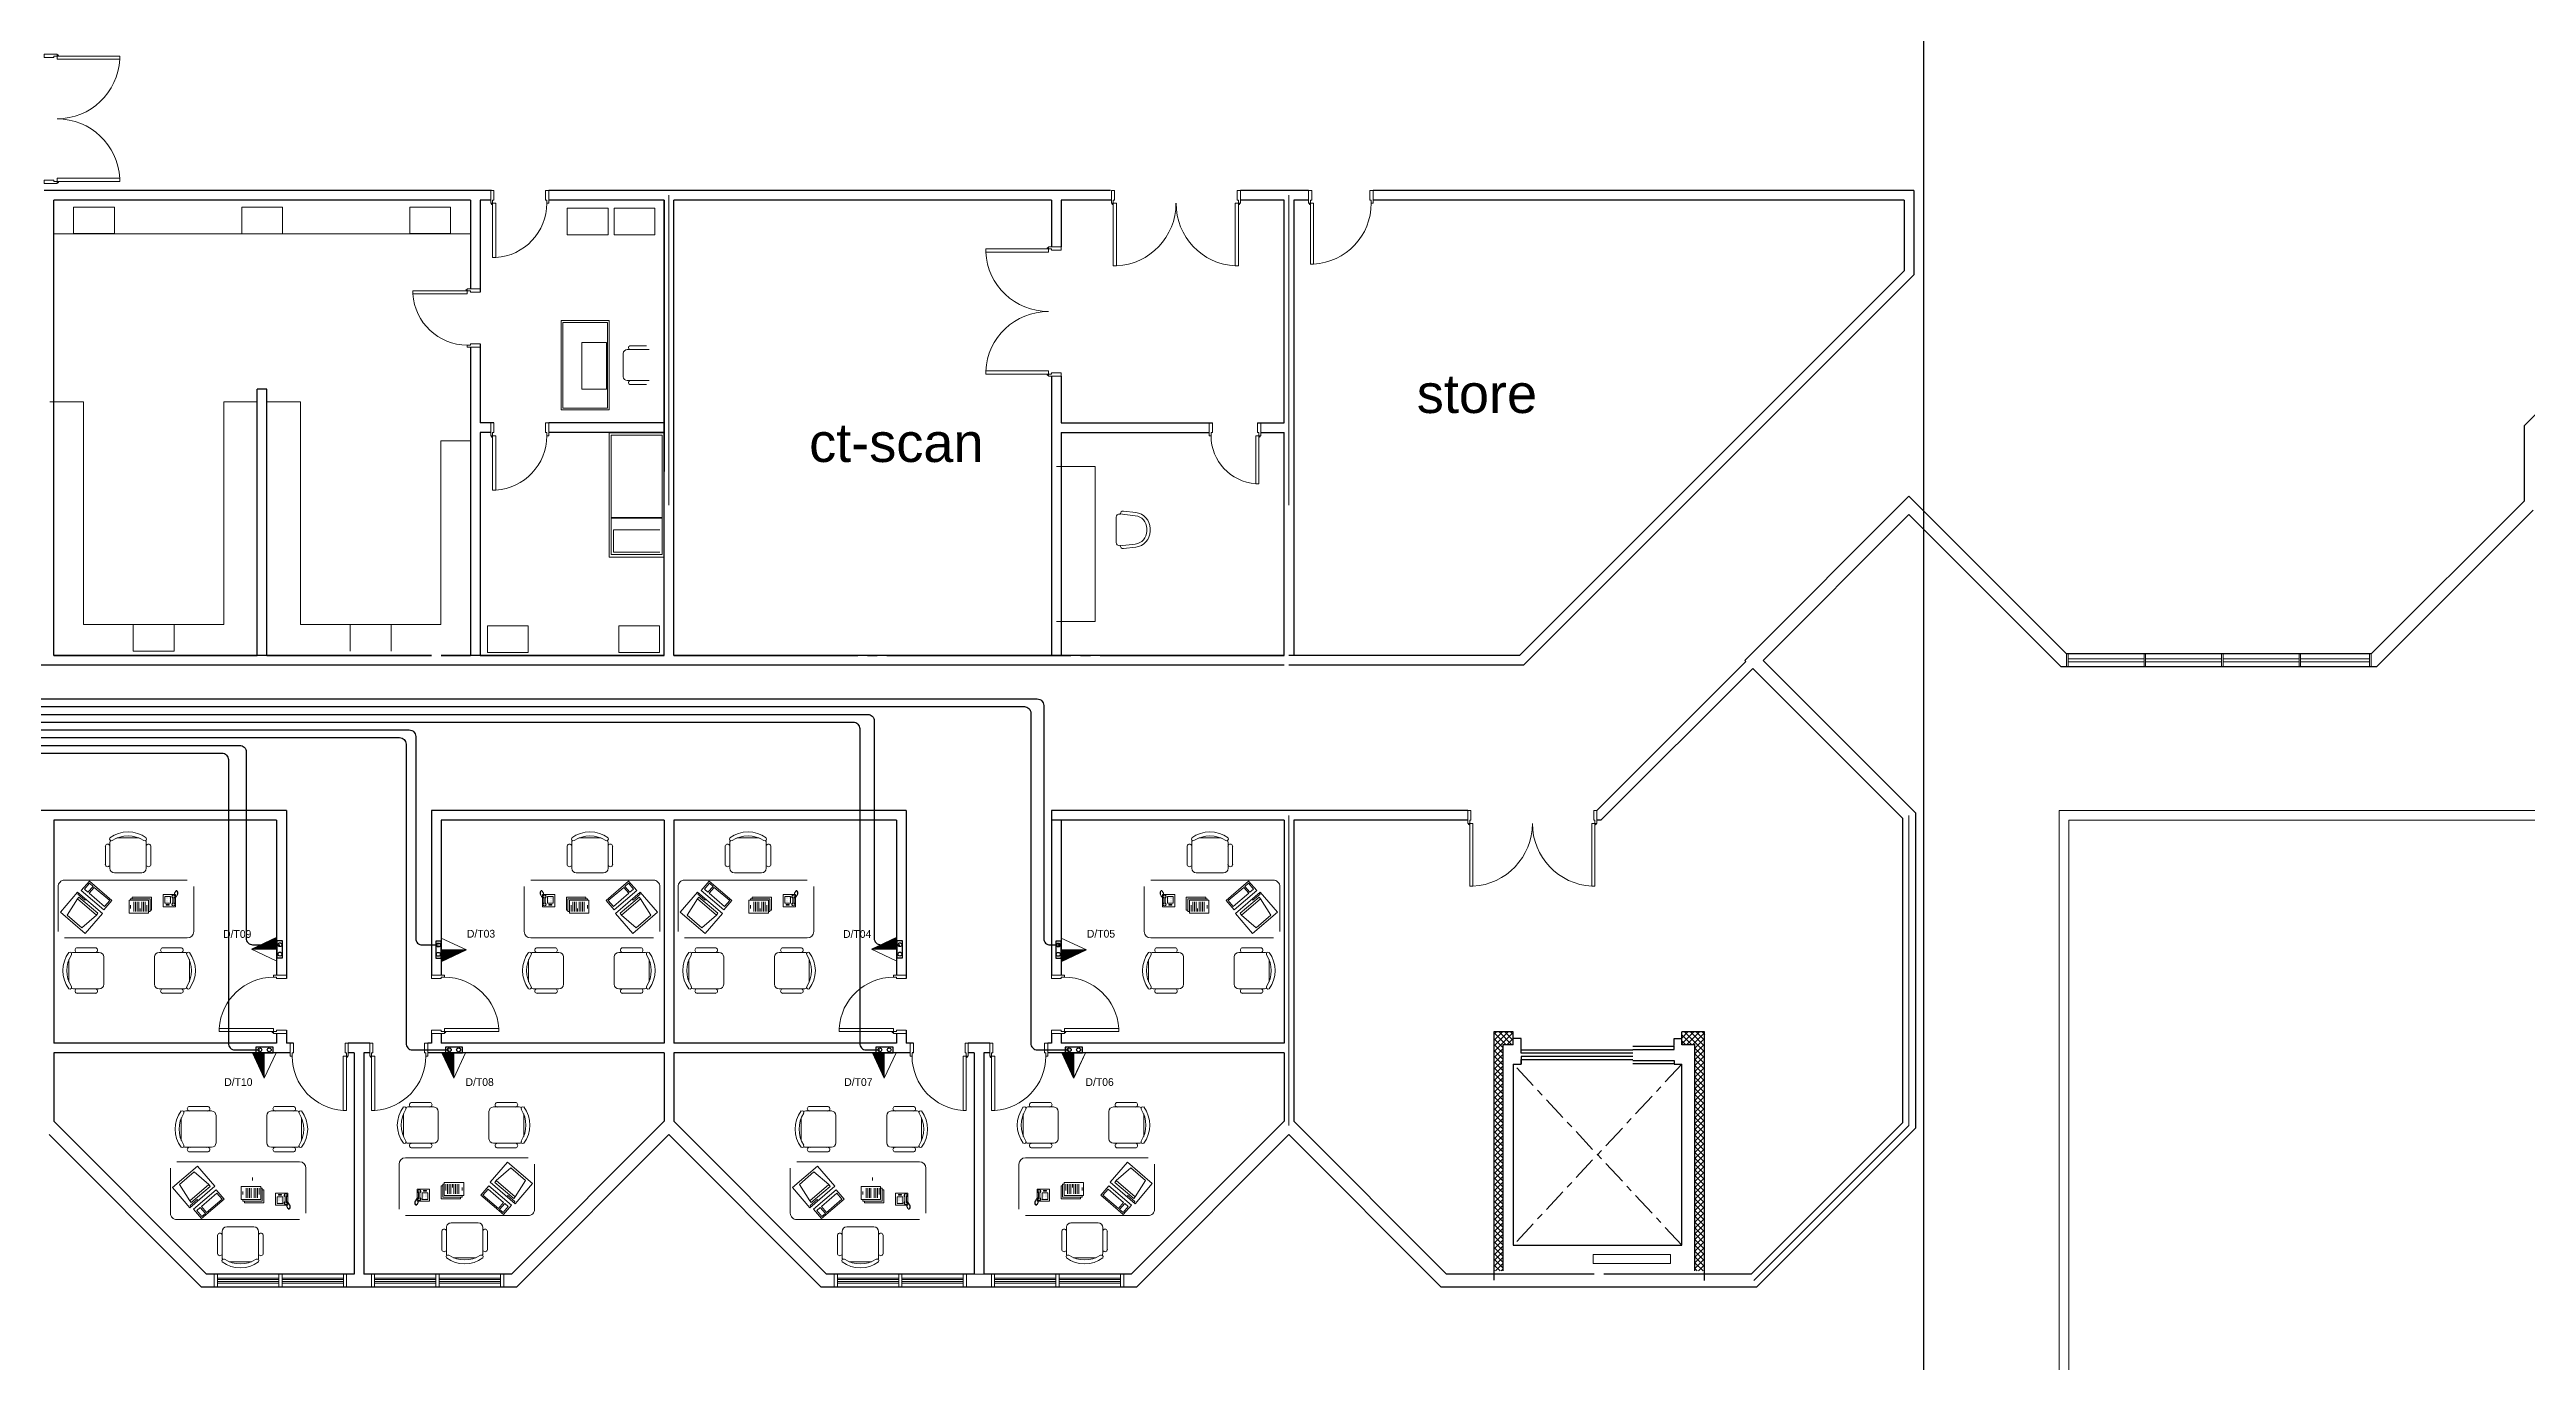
# Model space of a CAD drawing. Extents: x -59 to 582, y -1177 to 100.
# Drawn here: x 235.83 to 274.18, y -895.92 to -875.62 of the extents above; entities that cross this region are included whole.
import ezdxf
from ezdxf.enums import TextEntityAlignment as Align

# ---------------------------------------------------------------- set-up
doc = ezdxf.new("R2010")
doc.units = 0
doc.header["$LTSCALE"] = 0.15
doc.linetypes.add('CENTERX2', pattern=[4, 2.5, -0.5, 0.5, -0.5])
doc.layers.get('0').update_dxf_attribs({"color": 252})
for name, color, linetype in [('0 ARCH', 252, 'Continuous'), ('0 sockets', 252, 'Continuous'), ('0 sound', 252, 'Continuous'), ('00', 252, 'Continuous'), ('AUTOINCR', 7, 'Continuous'), ('bound', 252, 'Continuous'), ('d1', 252, 'Continuous')]:
    doc.layers.add(name, color=color, linetype=linetype)
for name, color, linetype, lineweight in [('anal', 252, 'Continuous', 20), ('DOOR', 252, 'Continuous', 20), ('elev', 252, 'Continuous', 9), ('FUR', 252, 'Continuous', 9), ('sofa', 252, 'Continuous', 9), ('T-STRUCTURED', 7, 'Continuous', 0), ('wall', 252, 'Continuous', 30)]:
    doc.layers.add(name, color=color, linetype=linetype, lineweight=lineweight)
doc.styles.add('ROMAND', font='ROMAND.SHX')

# ---------------------------------------------------------------- blocks, each defined once
blk = doc.blocks.new('WQ')
h = blk.add_hatch(color=6)
h.dxf.hatch_style = 1
h.paths.add_polyline_path([(-126.091, 5), (-126.091, -169.521), (126.091, -169.521), (126.091, 5)])
h.paths.add_polyline_path([(121.091, 0), (121.091, -164.521), (-121.091, -164.521), (-121.091, 0)], flags=16)
at = {"layer": '0 sockets', "color": 3, "style": 'ROMAND'}
blk.add_attdef('ACCESS_CONTROL', (-48.663, 7.622), '', height=7.973, dxfattribs=at)
blk = doc.blocks.new('CHAIR7')
for p, q in [((0, 9), (0, -9)), ((20, 12), (3, 12)), ((5.1, 15), (17.9, 15)), ((23, -7.4), (23, 7.4)), ((3, -12), (20, -12)), ((5.1, -15), (17.9, -15))]:
    blk.add_line(p, q)
for centre, radius, start, end in [((3, 9), 3, 90, 180), ((5.6, 13.5), 1.56, 73.7398, 286.2602), ((17.4, 13.5), 1.56, 253.7398, 106.2602), ((20, 9), 3, 62.4156, 90), ((22.3, 11.1), 1.1, 53.3099, 212.0274), ((4.8, 0), 19.6, 327.5758, 32.4242), ((7, 0), 20, 323.1301, 36.8699), ((3, -9), 3, 180, 270), ((5.6, -13.5), 1.56, 73.7398, 286.2602), ((17.4, -13.5), 1.56, 253.7398, 106.2602), ((20, -9), 3, 270, 297.5844), ((22.3, -11.1), 1.1, 147.9726, 306.6901)]:
    blk.add_arc(centre, radius, start, end)
blk = doc.blocks.new('RECTANG')
for p, q in [((1, 1), (0, 1)), ((0, 1), (0, 0)), ((1, 0), (1, 1)), ((0, 0), (1, 0))]:
    blk.add_line(p, q)
blk = doc.blocks.new('FNPHONE')
for p, q in [((-9.1, 0.2), (-9.7, 0)), ((-8.9, 0.6), (-9.5, 0.4)), ((-8.7, 1), (-9.3, 0.8)), ((-8.5, 1.4), (-9.1, 1.2)), ((-8.3, 1.8), (-8.9, 1.6)), ((-7.1, 0.6), (-7.5, -0.6)), ((-7.3, 6.5), (-7.3, 1.5)), ((-6.3, 6.5), (-6.3, 1.5)), ((-3.9, 4.8), (-3.9, 4.8)), ((-3.9, 3.9), (-3.9, 3.9)), ((-3.9, 3), (-3.9, 3)), ((-3.9, 2), (-3.9, 2)), ((-2.9, 4.8), (-2.9, 4.8)), ((-2.9, 3.9), (-2.9, 3.9)), ((-2.9, 3), (-2.9, 3)), ((-2.9, 2), (-2.9, 2)), ((-2, 4.8), (-2, 4.8)), ((-2, 3.9), (-2, 3.9)), ((-2, 3), (-2, 3)), ((-2, 2), (-2, 2)), ((-9.3, -0.2), (-9.9, -0.4)), ((-9.3, -0.6), (-9.9, -0.8)), ((-9.3, -1), (-9.9, -1.2)), ((-9.3, -1.4), (-9.9, -1.6)), ((-9.1, -1.8), (-9.7, -2)), ((-8.9, -2.2), (-9.5, -2.4)), ((-8.4, -2.5), (-9, -2.7)), ((-7.9, -2), (-8.5, -2.2)), ((-7.7, -1.6), (-8.3, -1.8)), ((-7.5, -1.2), (-8.1, -1.4)), ((-7.3, -0.8), (-7.9, -1))]:
    blk.add_line(p, q)
for centre, start, end in [((-6.8, 6.5), 298.4915, 241.5085), ((-6.8, 1.5), 118.4915, 61.5085)]:
    blk.add_arc(centre, 1.05, start, end)
for p, xscale, yscale, zscale in [((-8.2, 0), 8.20528234483245, 8.104073169521023, 8.20528234483245), ((-4.8, 1.3), 3.75, 4.375, 3.75), ((-4, 6.7), 2.03125, 0.46875, 2.03125)]:
    blk.add_blockref('RECTANG', p, dxfattribs=dict(xscale=xscale, yscale=yscale, zscale=zscale))
blk = doc.blocks.new('IBMAT', base_point=(61, 306))
for p, q in [((75, 307), (75, 306)), ((81, 307), (75, 307)), ((81, 306), (81, 307))]:
    blk.add_line(p, q)
at = {"xscale": 21, "yscale": 17, "zscale": 21}
blk.add_blockref('RECTANG', (61, 306), dxfattribs=at)
blk = doc.blocks.new('KEYBOARD', base_point=(60, 294))
for p, xscale, yscale, zscale in [((60, 294), 19, 8, 19), ((61, 295), 13, 5, 13), ((75, 295), 3, 5, 3)]:
    blk.add_blockref('RECTANG', p, dxfattribs=dict(xscale=xscale, yscale=yscale, zscale=zscale))
blk = doc.blocks.new('FNCOMP')
for p, q in [((-6.6, 16.2), (-8.5, 3.5)), ((-8.5, 3.5), (-8.5, 2)), ((8, 3.5), (-8.5, 3.5)), ((-8.5, 2), (8, 2)), ((6.1, 16.2), (-6.6, 16.2)), ((8, 3.5), (6.1, 16.2)), ((8, 2), (8, 3.5))]:
    blk.add_line(p, q)
at = {"xscale": 1.033846153846154, "yscale": 1.033846153846154, "zscale": 1.033846153846154}
for name, p in [('IBMAT', (-10.9, 0)), ('KEYBOARD', (-10, -10.5))]:
    blk.add_blockref(name, p, dxfattribs=at)
blk = doc.blocks.new('D90')
at = {"layer": 'DOOR'}
for points in [[(0.03, 0.2), (0.03, 1.04), (0.078, 1.04), (0.078, 0.2)], [(0.03, 0.2), (0, 0.2), (0, 0), (0.05, 0), (0.05, 0.15), (0.03, 0.15)], [(0.87, 0.2), (0.9, 0.2), (0.9, 0), (0.85, 0), (0.85, 0.15), (0.87, 0.15)]]:
    blk.add_lwpolyline(points, close=True, dxfattribs=at)
blk.add_circle((0.02, 0.21), 0.01, dxfattribs=at)
blk.add_arc((0.025, 0.197), 0.845, 0.2218, 86.3889, dxfattribs=at)
blk = doc.blocks.new('D100')
at = {"layer": 'DOOR'}
for points in [[(0.03, 0.2), (0.03, 1.14), (0.078, 1.14), (0.078, 0.2)], [(0.03, 0.2), (0, 0.2), (0, 0), (0.05, 0), (0.05, 0.15), (0.03, 0.15)], [(0.97, 0.2), (1, 0.2), (1, 0), (0.95, 0), (0.95, 0.15), (0.97, 0.15)]]:
    blk.add_lwpolyline(points, close=True, dxfattribs=at)
blk.add_circle((0.02, 0.21), 0.01, dxfattribs=at)
blk.add_arc((0.029, 0.2), 0.941, 0.0029, 86.9663, dxfattribs=at)
blk = doc.blocks.new('ARCH')
at = {"layer": 'wall'}
h = blk.add_hatch(dxfattribs=at)
h.set_pattern_fill('ANSI37', color=256, scale=0.02, style=0)
h.set_pattern_definition([(45, (-280.2, 3), (-0.044901281, 0.044901281), []), (135, (-280.2, 3), (-0.044901281, -0.044901281), [])])
h.paths.add_polyline_path([(91.036, 342.849), (90.684, 342.849), (90.684, 342.649), (90.886, 342.649), (90.886, 339.15), (91.036, 339.15)])
h.paths.add_polyline_path([(87.914, 342.649), (88.074, 342.649), (88.074, 342.849), (87.774, 342.849), (87.774, 339.15), (87.914, 339.15)])
at = {"layer": '0 ARCH', "color": 252, "lineweight": 15}
for p, q in [((65.781, 355.617), (66.414, 355.617)), ((65.781, 355.205), (65.781, 355.617)), ((66.414, 355.617), (66.414, 355.205)), ((69.016, 355.613), (68.384, 355.613)), ((68.384, 355.613), (68.384, 355.2)), ((69.016, 355.2), (69.016, 355.613)), ((70.986, 355.617), (70.986, 355.205)), ((71.619, 355.617), (70.986, 355.617)), ((71.619, 355.205), (71.619, 355.617)), ((74.058, 355.598), (73.425, 355.598)), ((73.425, 355.598), (73.425, 355.185)), ((74.058, 355.185), (74.058, 355.598)), ((74.149, 355.598), (74.149, 355.185)), ((74.782, 355.598), (74.149, 355.598)), ((74.782, 355.185), (74.782, 355.598)), ((71.925, 355.2), (65.475, 355.2)), ((66.414, 355.205), (65.781, 355.205)), ((68.384, 355.2), (69.016, 355.2)), ((70.986, 355.205), (71.619, 355.205)), ((73.425, 355.185), (74.058, 355.185)), ((74.149, 355.185), (74.782, 355.185)), ((74.074, 353.86), (73.331, 353.86)), ((73.331, 353.86), (73.331, 352.48)), ((74.046, 353.828), (73.356, 353.828)), ((73.356, 353.828), (73.356, 352.506)), ((74.046, 352.506), (74.046, 353.828)), ((74.074, 352.48), (74.074, 353.86)), ((74.035, 353.519), (73.65, 353.519)), ((73.65, 353.519), (73.65, 352.796)), ((74.035, 352.796), (74.035, 353.519)), ((74.293, 353.351), (74.293, 352.991)), ((74.293, 353.351), (74.293, 352.991)), ((74.492, 353.411), (74.353, 353.411)), ((74.492, 353.411), (74.353, 353.411)), ((74.396, 353.471), (74.492, 353.471)), ((74.396, 353.471), (74.492, 353.471)), ((74.492, 353.471), (74.651, 353.471)), ((74.492, 353.471), (74.651, 353.471)), ((74.693, 353.411), (74.492, 353.411)), ((74.693, 353.411), (74.492, 353.411)), ((74.353, 352.931), (74.492, 352.931)), ((74.353, 352.931), (74.492, 352.931)), ((74.396, 352.871), (74.492, 352.871)), ((74.492, 352.931), (74.693, 352.931)), ((74.492, 352.931), (74.693, 352.931)), ((74.492, 352.871), (74.651, 352.871)), ((74.492, 352.871), (74.651, 352.871)), ((65.415, 352.6), (65.934, 352.6)), ((65.934, 352.6), (65.934, 349.156)), ((68.625, 352.6), (68.106, 352.6)), ((68.106, 352.6), (68.106, 349.156)), ((68.775, 352.6), (69.294, 352.6)), ((69.294, 352.6), (69.294, 349.156)), ((73.356, 352.506), (74.046, 352.506)), ((73.65, 352.796), (74.035, 352.796)), ((73.331, 352.48), (74.074, 352.48)), ((74.924, 352.123), (74.074, 352.123)), ((74.074, 352.123), (74.074, 350.198)), ((74.924, 350.198), (74.924, 352.123)), ((71.925, 352), (71.466, 352)), ((71.466, 349.156), (71.466, 352)), ((74.896, 352.085), (74.107, 352.085)), ((74.107, 352.085), (74.107, 350.238)), ((74.896, 350.238), (74.896, 352.085)), ((74.107, 350.814), (74.896, 350.814)), ((74.896, 350.803), (74.107, 350.803)), ((74.857, 350.623), (74.14, 350.623)), ((74.14, 350.623), (74.14, 350.276)), ((74.074, 350.198), (74.924, 350.198)), ((74.107, 350.238), (74.896, 350.238)), ((74.14, 350.276), (74.857, 350.276)), ((68.106, 349.156), (65.934, 349.156)), ((66.704, 349.156), (66.704, 348.743)), ((67.337, 349.156), (66.704, 349.156)), ((67.337, 348.743), (67.337, 349.156)), ((69.294, 349.156), (71.466, 349.156)), ((70.063, 349.156), (70.063, 348.743)), ((70.696, 349.156), (70.063, 349.156)), ((70.696, 348.743), (70.696, 349.156)), ((72.822, 349.134), (72.189, 349.134)), ((72.189, 349.134), (72.189, 348.722)), ((72.822, 348.722), (72.822, 349.134)), ((74.222, 349.134), (74.222, 348.722)), ((74.855, 349.134), (74.222, 349.134)), ((74.855, 348.722), (74.855, 349.134)), ((66.704, 348.743), (67.337, 348.743)), ((72.189, 348.722), (72.822, 348.722)), ((74.222, 348.722), (74.855, 348.722))]:
    blk.add_line(p, q, dxfattribs=at)
for centre, radius, start, end in [((74.353, 353.351), 0.06, 90, 180), ((74.353, 353.351), 0.06, 90, 180), ((74.404, 353.441), 0.0312, 73.7398, 286.2602), ((74.404, 353.441), 0.0312, 73.7398, 286.2602), ((74.353, 352.991), 0.06, 180, 270), ((74.353, 352.991), 0.06, 180, 270), ((74.404, 352.901), 0.0312, 73.7398, 286.2602), ((74.404, 352.901), 0.0312, 73.7398, 286.2602)]:
    blk.add_arc(centre, radius, start, end, dxfattribs=at)
at = {"layer": 'anal'}
for p, q in [((75, 351), (75, 355.8)), ((75, 355.8), (75, 351)), ((75, 351), (75, 355.8)), ((75, 355.8), (75, 351)), ((84.6, 355.8), (84.6, 351)), ((84.6, 351), (84.6, 355.8)), ((84.6, 355.8), (84.6, 351)), ((84.6, 351), (84.6, 355.8)), ((96.641, 348.7), (96.641, 348.5)), ((96.666, 348.7), (96.666, 348.5)), ((97.841, 348.7), (97.841, 348.5)), ((97.866, 348.7), (97.866, 348.5)), ((99.041, 348.7), (99.041, 348.5)), ((99.066, 348.7), (99.066, 348.5)), ((100.241, 348.7), (100.241, 348.5)), ((100.266, 348.7), (100.266, 348.5)), ((101.334, 348.7), (101.334, 348.5)), ((101.359, 348.7), (101.359, 348.5)), ((96.666, 348.625), (97.837, 348.625)), ((96.666, 348.625), (97.837, 348.625)), ((96.666, 348.575), (97.837, 348.575)), ((96.666, 348.575), (97.837, 348.575)), ((97.866, 348.625), (99.037, 348.625)), ((97.866, 348.625), (99.037, 348.625)), ((97.866, 348.575), (99.037, 348.575)), ((97.866, 348.575), (99.037, 348.575)), ((99.066, 348.625), (100.237, 348.625)), ((99.066, 348.625), (100.237, 348.625)), ((99.066, 348.575), (100.237, 348.575)), ((99.066, 348.575), (100.237, 348.575)), ((100.266, 348.625), (101.334, 348.625)), ((100.266, 348.575), (101.334, 348.575)), ((84.6, 341.4), (84.6, 346.2)), ((84.6, 346.2), (84.6, 341.4)), ((84.6, 341.4), (84.6, 346.2)), ((84.6, 346.2), (84.6, 341.4)), ((94.2, 346.2), (94.2, 341.4)), ((94.2, 341.4), (94.2, 346.2)), ((96.525, 346.275), (96.525, 339)), ((104.325, 346.275), (96.525, 346.275)), ((96.675, 346.125), (96.675, 339)), ((104.475, 346.125), (96.675, 346.125)), ((94.2, 341.4), (91.8, 339)), ((91.8, 339), (94.2, 341.4)), ((67.958, 339.1), (70.008, 339.1)), ((67.958, 339), (67.958, 339.1)), ((68.008, 339.1), (68.008, 338.9)), ((68.958, 339.1), (68.958, 338.9)), ((69.008, 339.1), (69.008, 338.9)), ((69.958, 339.1), (69.958, 338.9)), ((70.008, 339), (70.008, 339.1)), ((70.392, 339), (70.392, 339.1)), ((72.442, 339.1), (70.392, 339.1)), ((70.442, 339.1), (70.442, 338.9)), ((71.392, 339.1), (71.392, 338.9)), ((71.442, 339.1), (71.442, 338.9)), ((72.392, 339.1), (72.392, 338.9)), ((72.442, 339), (72.442, 339.1)), ((77.558, 339.1), (79.608, 339.1)), ((77.558, 339), (77.558, 339.1)), ((77.608, 339.1), (77.608, 338.9)), ((78.558, 339.1), (78.558, 338.9)), ((78.608, 339.1), (78.608, 338.9)), ((79.558, 339.1), (79.558, 338.9)), ((79.608, 339), (79.608, 339.1)), ((79.725, 339.1), (79.875, 339.1)), ((79.992, 339), (79.992, 339.1)), ((82.042, 339.1), (79.992, 339.1)), ((80.042, 339.1), (80.042, 338.9)), ((80.992, 339.1), (80.992, 338.9)), ((81.042, 339.1), (81.042, 338.9)), ((81.992, 339.1), (81.992, 338.9)), ((82.042, 339), (82.042, 339.1)), ((67.958, 339), (67.958, 338.9)), ((67.958, 338.9), (70.008, 338.9)), ((68.008, 339.04), (68.958, 339.04)), ((68.008, 339.015), (68.958, 339.015)), ((68.008, 339), (68.008, 338.9)), ((68.008, 338.985), (68.958, 338.985)), ((68.008, 338.96), (68.958, 338.96)), ((69.008, 339.04), (69.958, 339.04)), ((69.008, 339.015), (69.958, 339.015)), ((69.008, 338.985), (69.958, 338.985)), ((69.008, 338.96), (69.958, 338.96)), ((69.958, 339), (69.958, 338.9)), ((70.008, 339), (70.008, 338.9)), ((70.392, 339), (70.392, 338.9)), ((72.442, 338.9), (70.392, 338.9)), ((71.392, 339.04), (70.442, 339.04)), ((71.392, 339.015), (70.442, 339.015)), ((70.442, 339), (70.442, 338.9)), ((71.392, 338.985), (70.442, 338.985)), ((71.392, 338.96), (70.442, 338.96)), ((72.392, 339.04), (71.442, 339.04)), ((72.392, 339.015), (71.442, 339.015)), ((72.392, 338.985), (71.442, 338.985)), ((72.392, 338.96), (71.442, 338.96)), ((72.392, 339), (72.392, 338.9)), ((72.442, 339), (72.442, 338.9)), ((77.558, 339), (77.558, 338.9)), ((77.558, 338.9), (79.608, 338.9)), ((77.608, 339.04), (78.558, 339.04)), ((77.608, 339.015), (78.558, 339.015)), ((77.608, 339), (77.608, 338.9)), ((77.608, 338.985), (78.558, 338.985)), ((77.608, 338.96), (78.558, 338.96)), ((78.608, 339.04), (79.558, 339.04)), ((78.608, 339.015), (79.558, 339.015)), ((78.608, 338.985), (79.558, 338.985)), ((78.608, 338.96), (79.558, 338.96)), ((79.558, 339), (79.558, 338.9)), ((79.608, 339), (79.608, 338.9)), ((79.992, 339), (79.992, 338.9)), ((82.042, 338.9), (79.992, 338.9)), ((80.992, 339.04), (80.042, 339.04)), ((80.992, 339.015), (80.042, 339.015)), ((80.042, 339), (80.042, 338.9)), ((80.992, 338.985), (80.042, 338.985)), ((80.992, 338.96), (80.042, 338.96)), ((81.992, 339.04), (81.042, 339.04)), ((81.992, 339.015), (81.042, 339.015)), ((81.992, 338.985), (81.042, 338.985)), ((81.992, 338.96), (81.042, 338.96)), ((81.992, 339), (81.992, 338.9)), ((82.042, 339), (82.042, 338.9)), ((96.525, 339), (96.525, 336.675)), ((96.675, 339), (96.675, 336.525))]:
    blk.add_line(p, q, dxfattribs=at)
at = {"layer": 'bound', "color": 2}
blk.add_lwpolyline([(91.902, 377.348), (94.426, 377.348), (94.426, 312.722), (-14.994, 312.722), (-14.994, 377.09), (94.639, 377.09)], dxfattribs=at)
at = {"layer": 'd1', "ltscale": 0.5}
for p, q in [((89.926, 342.569), (88.198, 342.569)), ((88.198, 342.519), (88.198, 342.569)), ((89.926, 342.519), (88.198, 342.519)), ((89.924, 342.629), (90.564, 342.629)), ((89.924, 342.579), (90.564, 342.579)), ((90.564, 342.579), (90.564, 342.629)), ((89.926, 342.469), (88.198, 342.469)), ((88.198, 342.469), (88.198, 342.419)), ((89.926, 342.419), (88.198, 342.419)), ((89.924, 342.409), (90.564, 342.409)), ((89.924, 342.359), (90.564, 342.359)), ((90.564, 342.409), (90.564, 342.359))]:
    blk.add_line(p, q, dxfattribs=at)
at = {"layer": 'd1', "linetype": 'CENTERX2'}
for p, q in [((90.684, 342.349), (88.074, 339.55)), ((90.684, 339.55), (88.074, 342.349))]:
    blk.add_line(p, q, dxfattribs=at)
at = {"layer": 'DOOR'}
for p, q in [((87.419, 346.125), (87.399, 346.125)), ((89.369, 346.275), (89.319, 346.275)), ((89.339, 346.125), (89.319, 346.125))]:
    blk.add_line(p, q, dxfattribs=at)
for points in [[(65.525, 357.954), (65.525, 357.984), (65.325, 357.984), (65.325, 357.934), (65.475, 357.934), (65.475, 357.954)], [(65.525, 357.954), (66.495, 357.954), (66.495, 357.904), (65.525, 357.904)], [(65.525, 356.014), (65.525, 355.984), (65.325, 355.984), (65.325, 356.034), (65.475, 356.034), (65.475, 356.014)], [(65.525, 356.014), (66.495, 356.014), (66.495, 356.064), (65.525, 356.064)], [(72.269, 355.675), (72.239, 355.675), (72.239, 355.875), (72.289, 355.875), (72.289, 355.725), (72.269, 355.725)], [(72.269, 355.675), (72.269, 354.835), (72.317, 354.835), (72.317, 355.675)], [(73.109, 355.675), (73.139, 355.675), (73.139, 355.875), (73.089, 355.875), (73.089, 355.725), (73.109, 355.725)], [(81.88, 355.675), (81.85, 355.675), (81.85, 355.875), (81.9, 355.875), (81.9, 355.725), (81.88, 355.725)], [(81.88, 355.675), (81.88, 354.705), (81.93, 354.705), (81.93, 355.675)], [(83.82, 355.675), (83.82, 354.705), (83.77, 354.705), (83.77, 355.675)], [(83.82, 355.675), (83.85, 355.675), (83.85, 355.875), (83.8, 355.875), (83.8, 355.725), (83.82, 355.725)], [(80.875, 354.971), (79.905, 354.971), (79.905, 354.921), (80.875, 354.921)], [(80.875, 354.971), (80.875, 355.001), (81.075, 355.001), (81.075, 354.951), (80.925, 354.951), (80.925, 354.971)], [(71.875, 354.32), (71.035, 354.32), (71.035, 354.272), (71.875, 354.272)], [(71.875, 354.32), (71.875, 354.35), (72.075, 354.35), (72.075, 354.3), (71.925, 354.3), (71.925, 354.32)], [(71.875, 353.48), (71.875, 353.45), (72.075, 353.45), (72.075, 353.5), (71.925, 353.5), (71.925, 353.48)], [(80.875, 353.031), (79.905, 353.031), (79.905, 353.081), (80.875, 353.081)], [(80.875, 353.031), (80.875, 353.001), (81.075, 353.001), (81.075, 353.051), (80.925, 353.051), (80.925, 353.031)], [(72.269, 352.075), (72.239, 352.075), (72.239, 352.275), (72.289, 352.275), (72.289, 352.125), (72.269, 352.125)], [(73.109, 352.075), (73.139, 352.075), (73.139, 352.275), (73.089, 352.275), (73.089, 352.125), (73.109, 352.125)], [(83.394, 352.075), (83.364, 352.075), (83.364, 352.275), (83.414, 352.275), (83.414, 352.125), (83.394, 352.125)], [(84.134, 352.075), (84.164, 352.075), (84.164, 352.275), (84.114, 352.275), (84.114, 352.125), (84.134, 352.125)], [(72.269, 352.075), (72.269, 351.235), (72.317, 351.235), (72.317, 352.075)], [(84.134, 352.075), (84.134, 351.335), (84.086, 351.335), (84.086, 352.075)], [(87.399, 346.075), (87.369, 346.075), (87.369, 346.275), (87.419, 346.275), (87.419, 346.125), (87.399, 346.125)], [(87.399, 346.075), (87.399, 345.105), (87.449, 345.105), (87.449, 346.075)], [(89.339, 346.075), (89.339, 345.105), (89.289, 345.105), (89.289, 346.075)]]:
    blk.add_lwpolyline(points, close=True, dxfattribs=at)
for points in [[(89.319, 346.275), (89.319, 346.125)], [(89.339, 346.125), (89.339, 346.075), (89.369, 346.075), (89.369, 346.275)]]:
    blk.add_lwpolyline(points, dxfattribs=at)
for centre in [(65.535, 357.964), (65.535, 356.004), (72.259, 355.665), (81.87, 355.665), (83.83, 355.665), (80.865, 354.981), (71.865, 354.33), (80.865, 353.021), (72.259, 352.065), (84.144, 352.065), (87.389, 346.065), (89.349, 346.065)]:
    blk.add_circle(centre, 0.01, dxfattribs=at)
for centre, radius, start, end in [((65.525, 357.954), 0.971, 270, 357.0492), ((65.525, 356.011), 0.971, 2.9508, 90), ((72.264, 355.678), 0.845, 273.6111, 359.7782), ((81.88, 355.675), 0.971, 272.9508, 0), ((83.823, 355.675), 0.971, 180, 267.0492), ((80.875, 354.971), 0.971, 182.9508, 270), ((71.878, 354.325), 0.845, 183.6111, 269.7782), ((80.875, 353.029), 0.971, 90, 177.0492), ((72.264, 352.078), 0.845, 273.6111, 359.7782), ((84.134, 352.075), 0.74, 180, 266.2769), ((87.399, 346.075), 0.971, 272.9508, 0), ((89.342, 346.075), 0.971, 180, 267.0492)]:
    blk.add_arc(centre, radius, start, end, dxfattribs=at)
at = {"layer": 'elev'}
for p, q in [((89.313, 339.403), (89.313, 339.267)), ((90.511, 339.403), (89.313, 339.403)), ((89.313, 339.267), (90.511, 339.267)), ((90.511, 339.267), (90.511, 339.403))]:
    blk.add_line(p, q, dxfattribs=at)
at = {"layer": 'FUR'}
for p, q in [((81.925, 350.816), (81.925, 350.425)), ((81.979, 350.866), (82.221, 350.84)), ((82.04, 350.909), (82.227, 350.889)), ((82.4, 350.6), (82.4, 350.641)), ((82.45, 350.6), (82.45, 350.641)), ((81.979, 350.375), (82.221, 350.401)), ((82.04, 350.331), (82.227, 350.351))]:
    blk.add_line(p, q, dxfattribs=at)
for centre, radius, start, end in [((81.975, 350.816), 0.05, 85.0303, 180), ((82.035, 350.86), 0.05, 83.857, 180), ((82.2, 350.641), 0.2, 0, 83.857), ((82.2, 350.6), 0.2, 276.143, 0), ((82.2, 350.641), 0.25, 0, 83.857), ((82.2, 350.6), 0.25, 276.143, 0), ((81.975, 350.425), 0.05, 180, 274.9697), ((82.035, 350.381), 0.05, 180, 276.143)]:
    blk.add_arc(centre, radius, start, end, dxfattribs=at)
at = {"layer": 'sofa'}
for p, q in [((81, 351.6), (81.6, 351.6)), ((81.6, 351.6), (81.6, 349.2)), ((81.6, 349.2), (81, 349.2)), ((67.641, 344.403), (67.641, 345.098)), ((72.759, 344.403), (72.759, 345.098)), ((77.241, 344.403), (77.241, 345.098)), ((82.359, 344.403), (82.359, 345.098)), ((65.641, 344.303), (67.541, 344.303)), ((74.759, 344.303), (72.859, 344.303)), ((74.759, 344.303), (72.859, 344.303)), ((75.241, 344.303), (77.141, 344.303)), ((84.359, 344.303), (82.459, 344.303)), ((84.359, 344.303), (82.459, 344.303)), ((67.379, 340.839), (69.279, 340.839)), ((69.379, 340.739), (69.379, 340.045)), ((70.82, 340.801), (70.82, 340.106)), ((72.82, 340.901), (70.92, 340.901)), ((76.979, 340.839), (78.879, 340.839)), ((78.979, 340.739), (78.979, 340.045)), ((80.42, 340.801), (80.42, 340.106)), ((82.42, 340.901), (80.52, 340.901))]:
    blk.add_line(p, q, dxfattribs=at)
for points in [[(67.541, 345.198), (65.641, 345.198, 0.414214), (65.541, 345.098), (65.541, 344.403)], [(72.859, 345.198), (74.759, 345.198, -0.414214), (74.859, 345.098), (74.859, 344.403)], [(77.141, 345.198), (75.241, 345.198, 0.414214), (75.141, 345.098), (75.141, 344.403)], [(82.459, 345.198), (84.359, 345.198, -0.414214), (84.459, 345.098), (84.459, 344.403)], [(69.279, 339.945), (67.379, 339.945, -0.414214), (67.279, 340.045), (67.279, 340.739)], [(70.92, 340.006), (72.82, 340.006, 0.414214), (72.92, 340.106), (72.92, 340.801)], [(78.879, 339.945), (76.979, 339.945, -0.414214), (76.879, 340.045), (76.879, 340.739)], [(80.52, 340.006), (82.42, 340.006, 0.414214), (82.52, 340.106), (82.52, 340.801)]]:
    blk.add_lwpolyline(points, format="xyb", dxfattribs=at)
for points in [[(66.639, 344.686), (66.939, 344.686), (66.939, 344.886), (66.639, 344.886), (66.639, 344.686)], [(66.939, 344.711), (66.964, 344.711), (66.964, 344.911), (66.664, 344.911), (66.664, 344.886)], [(66.664, 344.761), (66.664, 344.811)], [(66.964, 344.736), (66.989, 344.736), (66.989, 344.936), (66.689, 344.936), (66.689, 344.911)], [(66.714, 344.711), (66.714, 344.861)], [(66.739, 344.711), (66.739, 344.861)], [(66.764, 344.711), (66.764, 344.861)], [(66.789, 344.711), (66.789, 344.861)], [(66.839, 344.711), (66.839, 344.861)], [(66.864, 344.711), (66.864, 344.861)], [(66.889, 344.711), (66.889, 344.861)], [(66.914, 344.711), (66.914, 344.811)], [(73.436, 344.736), (73.411, 344.736), (73.411, 344.936), (73.711, 344.936), (73.711, 344.911)], [(73.461, 344.711), (73.436, 344.711), (73.436, 344.911), (73.736, 344.911), (73.736, 344.886)], [(73.761, 344.686), (73.461, 344.686), (73.461, 344.886), (73.761, 344.886), (73.761, 344.686)], [(73.486, 344.711), (73.486, 344.811)], [(73.511, 344.711), (73.511, 344.861)], [(73.536, 344.711), (73.536, 344.861)], [(73.561, 344.711), (73.561, 344.861)], [(73.611, 344.711), (73.611, 344.861)], [(73.636, 344.711), (73.636, 344.861)], [(73.661, 344.711), (73.661, 344.861)], [(73.686, 344.711), (73.686, 344.861)], [(73.736, 344.761), (73.736, 344.811)], [(76.239, 344.686), (76.539, 344.686), (76.539, 344.886), (76.239, 344.886), (76.239, 344.686)], [(76.539, 344.711), (76.564, 344.711), (76.564, 344.911), (76.264, 344.911), (76.264, 344.886)], [(76.264, 344.761), (76.264, 344.811)], [(76.564, 344.736), (76.589, 344.736), (76.589, 344.936), (76.289, 344.936), (76.289, 344.911)], [(76.314, 344.711), (76.314, 344.861)], [(76.339, 344.711), (76.339, 344.861)], [(76.364, 344.711), (76.364, 344.861)], [(76.389, 344.711), (76.389, 344.861)], [(76.439, 344.711), (76.439, 344.861)], [(76.464, 344.711), (76.464, 344.861)], [(76.489, 344.711), (76.489, 344.861)], [(76.514, 344.711), (76.514, 344.811)], [(83.036, 344.736), (83.011, 344.736), (83.011, 344.936), (83.311, 344.936), (83.311, 344.911)], [(83.061, 344.711), (83.036, 344.711), (83.036, 344.911), (83.336, 344.911), (83.336, 344.886)], [(83.361, 344.686), (83.061, 344.686), (83.061, 344.886), (83.361, 344.886), (83.361, 344.686)], [(83.086, 344.711), (83.086, 344.811)], [(83.111, 344.711), (83.111, 344.861)], [(83.136, 344.711), (83.136, 344.861)], [(83.161, 344.711), (83.161, 344.861)], [(83.211, 344.711), (83.211, 344.861)], [(83.236, 344.711), (83.236, 344.861)], [(83.261, 344.711), (83.261, 344.861)], [(83.286, 344.711), (83.286, 344.861)], [(83.336, 344.761), (83.336, 344.811)], [(66.814, 344.711), (66.814, 344.761)], [(73.586, 344.711), (73.586, 344.761)], [(76.414, 344.711), (76.414, 344.761)], [(83.186, 344.711), (83.186, 344.761)], [(68.553, 340.597), (68.553, 340.547)], [(78.153, 340.597), (78.153, 340.547)], [(68.378, 340.456), (68.678, 340.456), (68.678, 340.256), (68.378, 340.256), (68.378, 340.456)], [(68.678, 340.431), (68.703, 340.431), (68.703, 340.231), (68.403, 340.231), (68.403, 340.256)], [(68.403, 340.381), (68.403, 340.331)], [(68.703, 340.406), (68.728, 340.406), (68.728, 340.206), (68.428, 340.206), (68.428, 340.231)], [(68.453, 340.431), (68.453, 340.281)], [(68.478, 340.431), (68.478, 340.281)], [(68.503, 340.431), (68.503, 340.281)], [(68.528, 340.431), (68.528, 340.281)], [(68.578, 340.431), (68.578, 340.281)], [(68.603, 340.431), (68.603, 340.281)], [(68.628, 340.431), (68.628, 340.281)], [(68.653, 340.431), (68.653, 340.331)], [(71.496, 340.468), (71.471, 340.468), (71.471, 340.268), (71.771, 340.268), (71.771, 340.293)], [(71.521, 340.493), (71.496, 340.493), (71.496, 340.293), (71.796, 340.293), (71.796, 340.318)], [(71.821, 340.518), (71.521, 340.518), (71.521, 340.318), (71.821, 340.318), (71.821, 340.518)], [(71.546, 340.493), (71.546, 340.393)], [(71.571, 340.493), (71.571, 340.343)], [(71.596, 340.493), (71.596, 340.343)], [(71.621, 340.493), (71.621, 340.343)], [(71.646, 340.493), (71.646, 340.443)], [(71.671, 340.493), (71.671, 340.343)], [(71.696, 340.493), (71.696, 340.343)], [(71.721, 340.493), (71.721, 340.343)], [(71.746, 340.493), (71.746, 340.343)], [(71.796, 340.443), (71.796, 340.393)], [(77.978, 340.456), (78.278, 340.456), (78.278, 340.256), (77.978, 340.256), (77.978, 340.456)], [(78.278, 340.431), (78.303, 340.431), (78.303, 340.231), (78.003, 340.231), (78.003, 340.256)], [(78.003, 340.381), (78.003, 340.331)], [(78.303, 340.406), (78.328, 340.406), (78.328, 340.206), (78.028, 340.206), (78.028, 340.231)], [(78.053, 340.431), (78.053, 340.281)], [(78.078, 340.431), (78.078, 340.281)], [(78.103, 340.431), (78.103, 340.281)], [(78.128, 340.431), (78.128, 340.281)], [(78.178, 340.431), (78.178, 340.281)], [(78.203, 340.431), (78.203, 340.281)], [(78.228, 340.431), (78.228, 340.281)], [(78.253, 340.431), (78.253, 340.331)], [(81.096, 340.468), (81.071, 340.468), (81.071, 340.268), (81.371, 340.268), (81.371, 340.293)], [(81.121, 340.493), (81.096, 340.493), (81.096, 340.293), (81.396, 340.293), (81.396, 340.318)], [(81.421, 340.518), (81.121, 340.518), (81.121, 340.318), (81.421, 340.318), (81.421, 340.518)], [(81.146, 340.493), (81.146, 340.393)], [(81.171, 340.493), (81.171, 340.343)], [(81.196, 340.493), (81.196, 340.343)], [(81.221, 340.493), (81.221, 340.343)], [(81.246, 340.493), (81.246, 340.443)], [(81.271, 340.493), (81.271, 340.343)], [(81.296, 340.493), (81.296, 340.343)], [(81.321, 340.493), (81.321, 340.343)], [(81.346, 340.493), (81.346, 340.343)], [(81.396, 340.443), (81.396, 340.393)]]:
    blk.add_lwpolyline(points, dxfattribs=at)
for centre, start, end in [((67.541, 344.403), 270, 0), ((72.859, 344.403), 180, 270), ((72.859, 344.403), 180, 270), ((77.141, 344.403), 270, 0), ((82.459, 344.403), 180, 270), ((82.459, 344.403), 180, 270), ((69.279, 340.739), 0, 90), ((70.92, 340.801), 90, 180), ((78.879, 340.739), 0, 90), ((80.52, 340.801), 90, 180)]:
    blk.add_arc(centre, 0.1, start, end, dxfattribs=at)
at = {"layer": 'wall'}
for p, q in [((72.25, 355.875), (65.325, 355.875)), ((71.925, 355.725), (65.475, 355.725)), ((65.475, 348.675), (65.475, 355.725)), ((71.925, 355.725), (71.925, 354.35)), ((72.075, 355.725), (72.075, 354.3)), ((72.239, 355.725), (72.075, 355.725)), ((75.593, 355.875), (73.139, 355.875)), ((74.925, 355.725), (73.139, 355.725)), ((74.925, 355.725), (74.4, 355.725)), ((81.839, 355.875), (74.925, 355.875)), ((74.925, 355.725), (74.925, 351.525)), ((74.925, 348.675), (74.925, 355.725)), ((80.925, 355.725), (75.075, 355.725)), ((75.075, 348.675), (75.075, 355.725)), ((75.075, 348.675), (75.075, 355.725)), ((80.925, 355.725), (80.925, 355.001)), ((81.075, 355.725), (81.075, 355.001)), ((81.85, 355.725), (81.075, 355.725)), ((84.675, 355.875), (83.85, 355.875)), ((84.525, 355.725), (83.85, 355.725)), ((84.904, 355.875), (84, 355.875)), ((84.525, 352.275), (84.525, 355.725)), ((84.675, 355.725), (84.675, 348.675)), ((84.904, 355.725), (84.675, 355.725)), ((94.275, 355.875), (85.904, 355.875)), ((94.125, 355.725), (85.904, 355.725)), ((94.125, 355.725), (94.125, 354.631)), ((94.275, 355.875), (94.275, 354.569)), ((94.125, 354.631), (88.169, 348.675)), ((94.275, 354.569), (88.231, 348.525)), ((106.169, 354.675), (103.725, 352.231)), ((71.925, 353.45), (71.925, 348.675)), ((72.075, 353.5), (72.075, 352.275)), ((80.925, 353.001), (80.925, 348.675)), ((81.075, 353.001), (81.075, 352.275)), ((68.775, 352.8), (68.625, 352.8)), ((68.625, 348.675), (68.625, 352.8)), ((68.775, 348.675), (68.775, 352.8)), ((72.289, 352.275), (72.075, 352.275)), ((72.239, 352.125), (72.075, 352.125)), ((72.075, 352.125), (72.075, 348.675)), ((74.925, 352.275), (73.139, 352.275)), ((74.925, 352.125), (73.139, 352.125)), ((81.075, 352.275), (83.414, 352.275)), ((81.075, 352.125), (81.075, 348.675)), ((81.075, 352.125), (83.364, 352.125)), ((84.114, 352.275), (84.525, 352.275)), ((84.164, 352.125), (84.525, 352.125)), ((84.525, 348.675), (84.525, 352.125)), ((103.725, 352.231), (103.725, 351.066)), ((94.2, 351.141), (91.659, 348.6)), ((96.641, 348.7), (94.2, 351.141)), ((103.725, 351.066), (101.359, 348.7)), ((94.2, 350.859), (91.941, 348.6)), ((96.559, 348.5), (94.2, 350.859)), ((103.866, 350.925), (101.441, 348.5)), ((71.325, 348.675), (65.475, 348.675)), ((65.475, 348.675), (68.625, 348.675)), ((65.475, 348.675), (68.325, 348.675)), ((68.625, 348.675), (65.475, 348.675)), ((68.625, 348.675), (65.475, 348.675)), ((68.775, 348.675), (71.325, 348.675)), ((74.925, 348.675), (71.475, 348.675)), ((71.475, 348.675), (71.925, 348.675)), ((72.075, 348.675), (74.925, 348.675)), ((80.925, 348.675), (75.075, 348.675)), ((75.075, 348.675), (77.925, 348.675)), ((78.225, 348.675), (75.075, 348.675)), ((78.225, 348.675), (75.075, 348.675)), ((78.075, 348.675), (78.225, 348.675)), ((81.525, 348.675), (78.375, 348.675)), ((81.525, 348.675), (78.375, 348.675)), ((78.375, 348.675), (81.225, 348.675)), ((84.525, 348.675), (81.075, 348.675)), ((81.375, 348.675), (81.525, 348.675)), ((84.525, 348.675), (81.675, 348.675)), ((81.675, 348.675), (84.525, 348.675)), ((82.125, 348.675), (81.675, 348.675)), ((88.169, 348.675), (84.6, 348.675)), ((101.359, 348.7), (96.641, 348.7)), ((101.359, 348.7), (96.641, 348.7)), ((101.359, 348.7), (96.641, 348.7)), ((82.275, 348.525), (55.724, 348.525)), ((84.525, 348.525), (65.431, 348.525)), ((88.231, 348.525), (84.6, 348.525)), ((91.676, 348.582), (89.369, 346.275)), ((91.782, 348.476), (89.431, 346.125)), ((91.659, 348.6), (91.676, 348.582)), ((91.782, 348.476), (94.1, 346.159)), ((91.941, 348.6), (94.3, 346.241)), ((101.441, 348.5), (96.559, 348.5)), ((69.075, 346.275), (61.725, 346.275)), ((68.925, 346.125), (65.475, 346.125)), ((65.475, 346.125), (65.475, 342.675)), ((68.925, 346.125), (68.925, 343.726)), ((69.075, 346.275), (69.075, 343.676)), ((71.325, 346.275), (71.325, 343.726)), ((78.675, 346.275), (71.325, 346.275)), ((71.475, 346.125), (71.475, 343.726)), ((74.925, 346.125), (71.475, 346.125)), ((74.925, 346.125), (74.925, 342.675)), ((78.525, 346.125), (75.075, 346.125)), ((75.075, 346.125), (75.075, 342.675)), ((78.525, 346.125), (78.525, 343.726)), ((78.675, 346.275), (78.675, 343.676)), ((86.925, 346.275), (80.925, 346.275)), ((80.925, 346.275), (80.925, 343.726)), ((84.525, 346.125), (80.925, 346.125)), ((81.075, 346.125), (81.075, 343.726)), ((84.525, 346.125), (84.525, 342.675)), ((84.675, 346.125), (84.675, 342.675)), ((87.369, 346.125), (84.675, 346.125)), ((87.369, 346.275), (86.4, 346.275)), ((87.369, 346.125), (86.4, 346.125)), ((89.431, 346.125), (89.369, 346.125)), ((94.1, 346.159), (94.1, 342.675)), ((94.3, 346.241), (94.3, 341.359)), ((68.925, 342.675), (65.475, 342.675)), ((69.134, 342.525), (65.475, 342.525)), ((65.475, 342.525), (65.475, 341.466)), ((68.925, 342.826), (68.925, 342.675)), ((69.075, 342.876), (69.075, 342.675)), ((69.184, 342.675), (69.075, 342.675)), ((70.366, 342.675), (70.034, 342.675)), ((70.125, 342.525), (70.034, 342.525)), ((70.125, 342.525), (70.125, 339.1)), ((70.366, 342.525), (70.275, 342.525)), ((70.275, 342.525), (70.275, 339.1)), ((71.325, 342.675), (71.266, 342.675)), ((74.925, 342.525), (71.266, 342.525)), ((71.325, 342.826), (71.325, 342.675)), ((71.475, 342.826), (71.475, 342.675)), ((74.925, 342.675), (71.475, 342.675)), ((74.925, 342.525), (74.925, 341.466)), ((78.525, 342.675), (75.075, 342.675)), ((75.075, 342.525), (75.075, 341.466)), ((78.734, 342.525), (75.075, 342.525)), ((78.525, 342.826), (78.525, 342.675)), ((78.675, 342.876), (78.675, 342.675)), ((78.784, 342.675), (78.675, 342.675)), ((78.784, 342.525), (78.764, 342.525)), ((79.966, 342.675), (79.634, 342.675)), ((79.725, 342.525), (79.634, 342.525)), ((79.725, 342.525), (79.725, 339.1)), ((79.875, 342.525), (79.875, 339.1)), ((79.966, 342.525), (79.875, 342.525)), ((80.925, 342.675), (80.866, 342.675)), ((84.525, 342.525), (80.866, 342.525)), ((80.925, 342.826), (80.925, 342.675)), ((81.075, 342.826), (81.075, 342.675)), ((84.525, 342.675), (81.075, 342.675)), ((84.525, 342.525), (84.525, 341.466)), ((84.675, 342.689), (84.675, 341.466)), ((88.074, 342.849), (87.774, 342.849)), ((87.774, 342.849), (87.774, 339.005)), ((87.914, 342.649), (87.914, 339.15)), ((88.074, 342.649), (87.914, 342.649)), ((88.074, 342.649), (88.074, 342.849)), ((88.194, 342.749), (88.074, 342.749)), ((88.194, 342.569), (88.194, 342.749)), ((90.564, 342.639), (90.564, 342.749)), ((90.564, 342.749), (90.684, 342.749)), ((90.684, 342.649), (90.684, 342.849)), ((90.684, 342.649), (90.684, 342.849)), ((91.036, 342.849), (90.684, 342.849)), ((91.036, 342.849), (90.684, 342.849)), ((90.888, 342.649), (90.684, 342.649)), ((90.886, 342.649), (90.684, 342.649)), ((90.886, 339.15), (90.886, 342.649)), ((91.036, 339), (91.036, 342.849)), ((94.1, 342.686), (94.1, 341.441)), ((88.074, 342.349), (88.074, 339.55)), ((88.074, 342.349), (88.194, 342.349)), ((88.194, 342.349), (88.194, 342.42)), ((88.194, 342.409), (88.194, 342.349)), ((90.564, 342.349), (90.684, 342.349)), ((90.684, 339.55), (90.684, 342.349)), ((67.841, 339.1), (65.475, 341.466)), ((74.925, 341.466), (72.559, 339.1)), ((77.441, 339.1), (75.075, 341.466)), ((84.525, 341.466), (82.159, 339.1)), ((87.041, 339.1), (84.675, 341.466)), ((94.1, 341.441), (91.759, 339.1)), ((94.3, 341.359), (91.841, 338.9)), ((67.759, 338.9), (65.4, 341.259)), ((75, 341.259), (72.641, 338.9)), ((77.359, 338.9), (75, 341.259)), ((84.6, 341.259), (82.241, 338.9)), ((86.959, 338.9), (84.6, 341.259)), ((88.074, 339.55), (90.684, 339.55)), ((70.125, 339.1), (67.841, 339.1)), ((72.559, 339.1), (70.275, 339.1)), ((79.725, 339.1), (77.441, 339.1)), ((79.725, 339.1), (77.441, 339.1)), ((82.159, 339.1), (79.875, 339.1)), ((82.159, 339.1), (79.875, 339.1)), ((89.325, 339.1), (87.041, 339.1)), ((91.759, 339.1), (89.475, 339.1)), ((72.641, 338.9), (67.759, 338.9)), ((82.241, 338.9), (77.359, 338.9)), ((82.241, 338.9), (77.359, 338.9)), ((91.841, 338.9), (86.959, 338.9))]:
    blk.add_line(p, q, dxfattribs=at)
at = {"layer": 'anal', "xscale": -1, "rotation": 180}
blk.add_blockref('D100', (84.904, 355.875), dxfattribs=at)
at = {"layer": 'DOOR'}
for p, rotation in [((69.075, 342.826), 90), ((78.675, 342.826), 90), ((70.034, 342.675), 180), ((79.634, 342.675), 180)]:
    blk.add_blockref('D90', p, dxfattribs=dict(at, rotation=rotation))
at = {"layer": 'DOOR', "xscale": -1}
for p, rotation in [((71.325, 342.826), 270), ((80.925, 342.826), 270), ((70.366, 342.675), 180), ((79.966, 342.675), 180)]:
    blk.add_blockref('D90', p, dxfattribs=dict(at, rotation=rotation))
at = {"layer": 'sofa'}
for name, p, xscale, yscale, zscale, rotation in [('CHAIR7', (66.624, 345.312), 0.0234375, 0.0234375, 0.0234375, 90), ('CHAIR7', (73.776, 345.312), -0.0234375, 0.0234375, 0.0234375, 270), ('CHAIR7', (76.224, 345.312), 0.0234375, 0.0234375, 0.0234375, 90), ('CHAIR7', (83.376, 345.312), -0.0234375, 0.0234375, 0.0234375, 270), ('FNCOMP', (66.036, 344.85), 0.02343749999997079, 0.02343749999997079, 0.02343749999997079, 139.3987053547845), ('FNCOMP', (74.364, 344.85), -0.02343749999997079, 0.0234375, 0.0234375, 220.6012946452155), ('FNCOMP', (75.636, 344.85), 0.02343749999997079, 0.02343749999997079, 0.02343749999997079, 139.3987053547845), ('FNCOMP', (83.964, 344.85), -0.02343749999997079, 0.0234375, 0.0234375, 220.6012946452155), ('FNPHONE', (67.168, 344.977), 0.0234375, 0.0234375, 0.0234375, 180), ('FNPHONE', (73.232, 344.977), -0.0234375, 0.0234375, 0.0234375, 180), ('FNPHONE', (76.768, 344.977), 0.0234375, 0.0234375, 0.0234375, 180), ('FNPHONE', (82.832, 344.977), -0.0234375, 0.0234375, 0.0234375, 180), ('CHAIR7', (66.247, 343.798), 0.0234375, 0.0234375, 0.0234375, 180), ('CHAIR7', (67.034, 343.798), -0.0234375, 0.0234375, 0.0234375, 180), ('CHAIR7', (73.366, 343.798), 0.0234375, 0.0234375, 0.0234375, 180), ('CHAIR7', (74.153, 343.798), -0.0234375, 0.0234375, 0.0234375, 180), ('CHAIR7', (75.847, 343.798), 0.0234375, 0.0234375, 0.0234375, 180), ('CHAIR7', (76.634, 343.798), -0.0234375, 0.0234375, 0.0234375, 180), ('CHAIR7', (82.966, 343.798), 0.0234375, 0.0234375, 0.0234375, 180), ('CHAIR7', (83.753, 343.798), -0.0234375, 0.0234375, 0.0234375, 180), ('FNCOMP', (67.775, 340.293), -0.02343749999997079, 0.0234375, 0.0234375, 40.60129464521547), ('FNCOMP', (72.424, 340.355), 0.02343749999997079, 0.02343749999997079, 0.02343749999997079, 319.3987053547845), ('FNCOMP', (77.375, 340.293), -0.02343749999997079, 0.0234375, 0.0234375, 40.60129464521547), ('FNCOMP', (82.024, 340.355), 0.02343749999997079, 0.02343749999997079, 0.02343749999997079, 319.3987053547845), ('CHAIR7', (68.363, 339.83), -0.0234375, 0.0234375, 0.0234375, 90), ('CHAIR7', (71.836, 339.892), 0.0234375, 0.0234375, 0.0234375, 270), ('CHAIR7', (77.963, 339.83), -0.0234375, 0.0234375, 0.0234375, 90), ('CHAIR7', (81.436, 339.892), 0.0234375, 0.0234375, 0.0234375, 270)]:
    blk.add_blockref(name, p, dxfattribs=dict(at, xscale=xscale, yscale=yscale, zscale=zscale, rotation=rotation))
at = {"layer": 'sofa', "yscale": 0.0234375, "zscale": 0.0234375}
for name, p, xscale in [('CHAIR7', (71.426, 341.406), -0.0234375), ('CHAIR7', (72.213, 341.406), 0.0234375), ('CHAIR7', (81.026, 341.406), -0.0234375), ('CHAIR7', (81.813, 341.406), 0.0234375), ('CHAIR7', (67.986, 341.344), -0.0234375), ('CHAIR7', (68.773, 341.344), 0.0234375), ('CHAIR7', (77.586, 341.344), -0.0234375), ('CHAIR7', (78.373, 341.344), 0.0234375), ('FNPHONE', (68.907, 340.165), -0.0234375), ('FNPHONE', (71.292, 340.227), 0.0234375), ('FNPHONE', (78.507, 340.165), -0.0234375), ('FNPHONE', (80.892, 340.227), 0.0234375)]:
    blk.add_blockref(name, p, dxfattribs=dict(at, xscale=xscale))
at = {"layer": 'd1', "char_height": 0.6, "attachment_point": 1}
for s, insert, width in [('{\\fArial|b0|i0|c0|p34;store}', (86.58, 353.029), 6.0636), ('{\\fArial|b0|i0|c0|p34;ct-scan}', (77.17, 352.271), 2.4256)]:
    blk.add_mtext(s, dxfattribs=dict(at, insert=insert, width=width))
blk = doc.blocks.new('DAR-DB112-B1-TI0003_dwg__U74-18406553-LEGEND')
at = {"layer": 'T-STRUCTURED'}
blk.add_hatch(color=256, dxfattribs=at).paths.add_polyline_path([(0, 0), (0, 295), (-138, 295)])
blk.add_line((0, 295), (0, 0), dxfattribs=at)
at = {"layer": 'T-STRUCTURED', "flags": 128}
blk.add_lwpolyline([(138, 295), (0, 0), (-138, 295)], close=True, dxfattribs=at)
blk = doc.blocks.new('data and tele')
h = blk.add_hatch()
h.set_pattern_fill('ANGLE', color=3)
h.set_pattern_definition([(0, (0, 0), (0, 6.985), [5.08, -1.905]), (90, (0, 0), (-6.985, 4e-16), [5.08, -1.905])])
h.paths.add_polyline_path([(0.106, 0.047, 1), (0.046, 0.047, 1)])
at = {"color": 3}
blk.add_lwpolyline([(-0.129, 0), (0.136, 0), (0.136, 0.086), (-0.129, 0.086)], close=True, dxfattribs=at)
for centre in [(-0.069, 0.047), (0.076, 0.047)]:
    blk.add_circle(centre, 0.03, dxfattribs=at)
at = {"xscale": 0.001331826653845942, "yscale": 0.001331826653845942, "zscale": 0.001331826653845942}
blk.add_blockref('DAR-DB112-B1-TI0003_dwg__U74-18406553-LEGEND', (0, -0.392), dxfattribs=at)
blk = doc.blocks.new('*U293')
at = {"layer": '0 sound', "color": 3}
blk.add_blockref('data and tele', (81.266, 342.525), dxfattribs=at)
blk = doc.blocks.new('*U294')
at = {"layer": '0 sound', "color": 3}
blk.add_blockref('data and tele', (78.334, 342.525), dxfattribs=at)
blk = doc.blocks.new('*U295')
at = {"layer": '0 sound', "color": 3}
blk.add_blockref('data and tele', (71.666, 342.525), dxfattribs=at)
blk = doc.blocks.new('*U298')
at = {"layer": '0 sound', "color": 3}
blk.add_blockref('data and tele', (68.734, 342.525), dxfattribs=at)
blk = doc.blocks.new('*U303')
at = {"layer": '0 sound', "color": 3}
blk.add_blockref('data and tele', (0, 0.131), dxfattribs=at)
blk = doc.blocks.new('*U300')
at = {"layer": '0 sound', "color": 3}
blk.add_blockref('data and tele', (61.875, 344.126), dxfattribs=at)

msp = doc.modelspace()

# ---------------------------------------------------------------- linework, layer by layer
at = {"layer": '0 sockets', "color": 1}
for points in [[(227.777, -880.299), (227.777, -876.678, 0.414214), (227.677, -876.578), (215.739, -876.578, 0.414214), (215.639, -876.678), (215.639, -886.409, 0.414214), (215.739, -886.509), (238.5, -886.509, -0.414214), (238.6, -886.609), (238.6, -891.001, 0.414214), (238.7, -891.101), (239.088, -891.101)], [(227.657, -880.299), (227.657, -876.798, 0.414214), (227.557, -876.698), (215.859, -876.698, 0.414214), (215.759, -876.798), (215.759, -886.289, 0.414214), (215.859, -886.389), (238.775, -886.389, -0.414214), (238.875, -886.489), (238.875, -889.375, 0.414214), (238.975, -889.475), (239.398, -889.475)], [(227.537, -880.299), (227.537, -876.918, 0.414214), (227.437, -876.818), (215.979, -876.818, 0.414214), (215.879, -876.918), (215.879, -886.169, 0.414214), (215.979, -886.269), (241.25, -886.269, -0.414214), (241.35, -886.369), (241.35, -891.001, 0.414214), (241.45, -891.101), (242.02, -891.101)], [(227.417, -880.299), (227.417, -877.038, 0.414214), (227.317, -876.938), (216.099, -876.938, 0.414214), (215.999, -877.038), (215.999, -886.049, 0.414214), (216.099, -886.149), (241.4, -886.149, -0.414214), (241.5, -886.249), (241.5, -889.378, 0.414214), (241.6, -889.478), (241.851, -889.478)], [(227.297, -880.299), (227.297, -877.158, 0.414214), (227.197, -877.058), (216.219, -877.058, 0.414214), (216.119, -877.158), (216.119, -885.929, 0.414214), (216.219, -886.029), (248.275, -886.029, -0.414214), (248.375, -886.129), (248.375, -891.001, 0.414214), (248.475, -891.101), (248.688, -891.101)], [(227.177, -880.299), (227.177, -877.278, 0.414214), (227.077, -877.178), (216.339, -877.178, 0.414214), (216.239, -877.278), (216.239, -885.809, 0.414214), (216.339, -885.909), (248.5, -885.909, -0.414214), (248.6, -886.009), (248.6, -889.375, 0.414214), (248.7, -889.475), (248.998, -889.475)], [(227.057, -880.299), (227.057, -877.398, 0.414214), (226.957, -877.298), (216.459, -877.298, 0.414214), (216.359, -877.398), (216.359, -885.689, 0.414214), (216.459, -885.789), (250.925, -885.789, -0.414214), (251.025, -885.889), (251.025, -891.001, 0.414214), (251.125, -891.101), (251.62, -891.101)], [(226.937, -880.299), (226.937, -877.518, 0.414214), (226.837, -877.418), (216.579, -877.418, 0.414214), (216.479, -877.518), (216.479, -885.569, 0.414214), (216.579, -885.669), (251.125, -885.669, -0.414214), (251.225, -885.769), (251.225, -889.378, 0.414214), (251.325, -889.478), (251.451, -889.478)]]:
    msp.add_lwpolyline(points, format="xyb", dxfattribs=at)

# ---------------------------------------------------------------- block references
at = {"layer": '0 sockets', "color": 3}
msp.add_blockref('WQ', (244.611, -795.277), dxfattribs=at)
at = {"layer": '0 sound', "color": 3}
for name, p, rotation in [('*U303', (239.22, -889.543), 270), ('*U300', (586.023, -951.429), 89.99999999999999), ('*U303', (248.82, -889.543), 270), ('*U300', (595.623, -951.429), 89.99999999999999)]:
    msp.add_blockref(name, p, dxfattribs=dict(at, rotation=rotation))
for name, p in [('data and tele', (239.156, -891.148)), ('*U298', (170.422, -1233.673)), ('data and tele', (242.089, -891.148)), ('*U295', (170.422, -1233.673)), ('data and tele', (248.756, -891.148)), ('*U294', (170.422, -1233.673)), ('data and tele', (251.689, -891.148)), ('*U293', (170.422, -1233.673))]:
    msp.add_blockref(name, p, dxfattribs=at)
at = {"layer": '00', "color": 3}
msp.add_blockref('ARCH', (170.422, -1233.673), dxfattribs=at)

# ---------------------------------------------------------------- texts
at = {"layer": 'AUTOINCR', "color": 1}
for s, p in [('D/T09', (238.955, -889.404)), ('D/T04', (248.555, -889.404))]:
    msp.add_text(s, height=0.12, dxfattribs=at).set_placement(p, align=Align.BOTTOM_RIGHT)
for s, p in [('D/T03', (242.293, -889.4)), ('D/T05', (251.893, -889.4))]:
    msp.add_text(s, height=0.12, dxfattribs=at).set_placement(p, align=Align.BOTTOM_LEFT)
for s, p in [('D/T10', (238.973, -891.54)), ('D/T07', (248.573, -891.54))]:
    msp.add_text(s, height=0.12, dxfattribs=at).set_placement(p, align=Align.TOP_RIGHT)
for s, p in [('D/T08', (242.272, -891.54)), ('D/T06', (251.872, -891.54))]:
    msp.add_text(s, height=0.12, dxfattribs=at).set_placement(p, align=Align.TOP_LEFT)

doc.saveas('drawing.dxf')
